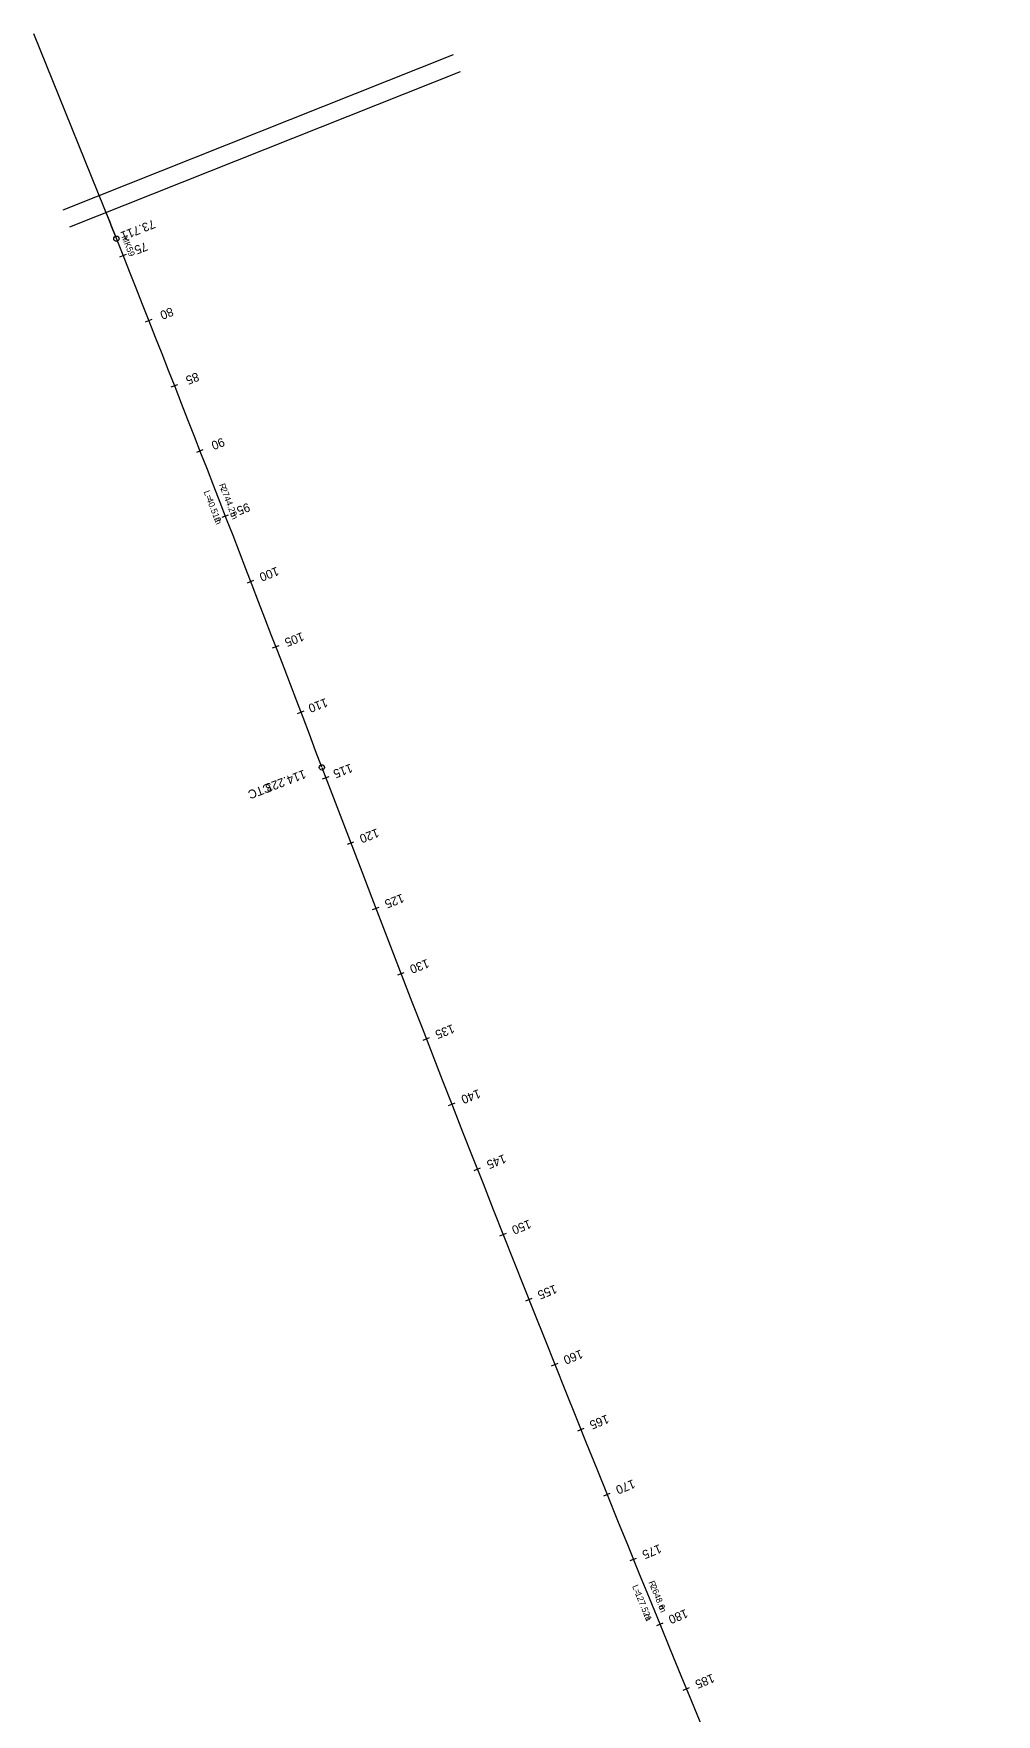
# Model space of a CAD drawing. Extents: x 268779 to 269084, y 5769260 to 5769502.
# Drawn here: x 268778.7 to 268847.4, y 5769382.2 to 5769502.2 of the extents above; entities that cross this region are included whole.
import ezdxf

# ---------------------------------------------------------------- set-up
doc = ezdxf.new("R2010")
doc.units = 0
for name, color, linetype in [('_CIVIL_CONSTRUCTION', 7, 'Continuous'), ('COMPONENT_EARTHWORKS_FILL', 7, 'Continuous'), ('CORRIDOR_GRAPHICS_TEMPLATE_INTERVAL', 7, 'Continuous'), ('EARTHWORKS_BATTER_LINE', 7, 'Continuous'), ('EARTHWORKS_BATTER_TOE', 7, 'Continuous'), ('KERB_BACK', 7, 'Continuous'), ('KERB_LINE', 7, 'Continuous'), ('KERB_LIP', 7, 'Continuous'), ('KERB_TOP', 7, 'Continuous'), ('TEMPLATE_ITL_DNC', 7, 'Continuous')]:
    doc.layers.add(name, color=color, linetype=linetype)

msp = doc.modelspace()

# ---------------------------------------------------------------- linework, layer by layer
at = {"layer": '_CIVIL_CONSTRUCTION'}
for centre, radius, start, end in [((266233.95, 5768475.01), 2744.25, 20.80655, 21.65238), ((271275.1, 5770390.62), 2648.6, 200.80655, 203.56515)]:
    msp.add_arc(centre, radius, start, end, dxfattribs=at)
at = {"layer": 'CORRIDOR_GRAPHICS_TEMPLATE_INTERVAL'}
for p, q in [((268778.65, 5769502.21), (268784.56, 5769487.56)), ((268808.61, 5769500.7), (268780.74, 5769489.6)), ((268809.1, 5769499.48), (268781.22, 5769488.39))]:
    msp.add_line(p, q, dxfattribs=at)
at = {"layer": 'EARTHWORKS_BATTER_TOE'}
for p, q in [((268784.8, 5769486.27), (268785.27, 5769486.46)), ((268786.64, 5769481.62), (268787.11, 5769481.81)), ((268788.47, 5769476.97), (268788.94, 5769477.15)), ((268790.29, 5769472.32), (268790.76, 5769472.5)), ((268792.11, 5769467.66), (268792.57, 5769467.84)), ((268793.91, 5769462.99), (268794.38, 5769463.17)), ((268795.71, 5769458.33), (268796.17, 5769458.51)), ((268797.49, 5769453.66), (268797.96, 5769453.84)), ((268799.27, 5769448.99), (268799.74, 5769449.16)), ((268801.06, 5769444.31), (268801.52, 5769444.49)), ((268802.85, 5769439.65), (268803.31, 5769439.82)), ((268804.65, 5769434.98), (268805.11, 5769435.16)), ((268806.45, 5769430.32), (268806.92, 5769430.5)), ((268808.27, 5769425.66), (268808.74, 5769425.84)), ((268810.1, 5769421), (268810.56, 5769421.19)), ((268811.93, 5769416.35), (268812.4, 5769416.54)), ((268813.78, 5769411.7), (268814.24, 5769411.89)), ((268815.63, 5769407.06), (268816.09, 5769407.25)), ((268817.49, 5769402.42), (268817.95, 5769402.6)), ((268819.36, 5769397.78), (268819.82, 5769397.97)), ((268821.24, 5769393.15), (268821.7, 5769393.33)), ((268823.13, 5769388.52), (268823.59, 5769388.7)), ((268825.02, 5769383.89), (268825.48, 5769384.08))]:
    msp.add_line(p, q, dxfattribs=at)
at = {"layer": 'KERB_LIP'}
msp.add_arc((266233.95, 5768475.01), 2744.25, 21.65238, 21.70465, dxfattribs=at)
at = {"layer": 'KERB_TOP'}
for centre in [(268784.56, 5769487.56), (268799.23, 5769449.8)]:
    msp.add_circle(centre, 0.188, dxfattribs=at)

# ---------------------------------------------------------------- texts
at = {"layer": 'COMPONENT_EARTHWORKS_FILL'}
msp.add_text('MK59', height=0.45, rotation=291.6524, dxfattribs=at).set_placement((268784.91, 5769487.7))
at = {"layer": 'EARTHWORKS_BATTER_LINE'}
for s, rotation, p in [('73.711', 201.6524, (268787.18, 5769488.94)), ('75', 201.6255, (268786.64, 5769487.34)), ('80', 201.5211, (268788.48, 5769482.68)), ('85', 201.4167, (268790.31, 5769478.03)), ('90', 201.3123, (268792.14, 5769473.37)), ('95', 201.2079, (268793.95, 5769468.71)), ('100', 201.1035, (268796.01, 5769464.14)), ('105', 200.9991, (268797.81, 5769459.47)), ('110', 200.8947, (268799.5, 5769454.76)), ('115', 200.8234, (268801.28, 5769450.08)), ('120', 200.9315, (268803.16, 5769445.45)), ('125', 201.0397, (268804.95, 5769440.79)), ('130', 201.1478, (268806.74, 5769436.13)), ('135', 201.256, (268808.55, 5769431.47)), ('140', 201.3642, (268810.41, 5769426.83)), ('145', 201.4723, (268812.23, 5769422.18)), ('150', 201.5805, (268814.02, 5769417.51)), ('155', 201.6887, (268815.86, 5769412.87)), ('160', 201.7968, (268817.71, 5769408.23)), ('165', 201.905, (268819.57, 5769403.59)), ('170', 202.0131, (268821.44, 5769398.96)), ('175', 202.1213, (268823.32, 5769394.33)), ('180', 202.2295, (268825.2, 5769389.7)), ('185', 202.3376, (268827.1, 5769385.08))]:
    msp.add_text(s, height=0.625, rotation=rotation, dxfattribs=at).set_placement(p)
at = {"layer": 'KERB_BACK'}
for s, rotation, p in [('R', 291.2295, (268791.87, 5769469.98)), ('2744.25', 291.2295, (268791.99, 5769469.69)), ('m', 291.2295, (268792.67, 5769467.93)), ('R', 292.1858, (268822.54, 5769391.6)), ('2648.6', 292.1858, (268822.66, 5769391.31)), ('m', 292.1858, (268823.25, 5769389.86))]:
    msp.add_text(s, height=0.45, rotation=rotation, dxfattribs=at).set_placement(p)
at = {"layer": 'KERB_LINE'}
for s, p in [('114.223', (268797.95, 5769449.65)), ('CTC', (268795.49, 5769448.71))]:
    msp.add_text(s, height=0.625, rotation=200.8065, dxfattribs=at).set_placement(p)
at = {"layer": 'TEMPLATE_ITL_DNC'}
for s, rotation, p in [('L=', 291.2295, (268790.78, 5769469.48)), ('40.512', 291.2295, (268790.98, 5769468.96)), ('m', 291.2295, (268791.52, 5769467.57)), ('L=', 292.1858, (268821.37, 5769391.31)), ('127.521', 292.1858, (268821.58, 5769390.79)), ('m', 292.1858, (268822.2, 5769389.25))]:
    msp.add_text(s, height=0.45, rotation=rotation, dxfattribs=at).set_placement(p)

doc.saveas('drawing.dxf')
